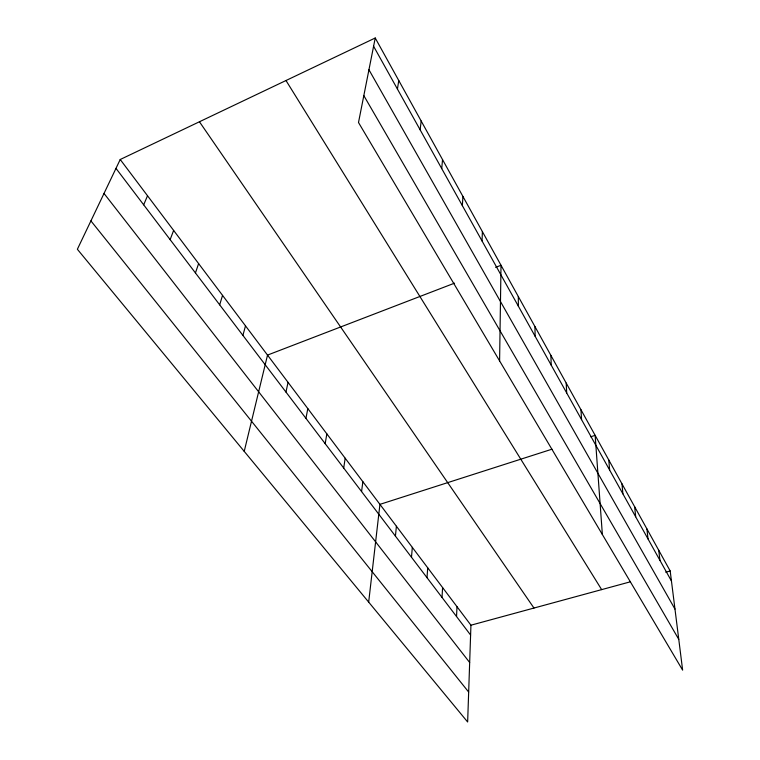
<?xml version="1.0" encoding="UTF-8"?>
<svg xmlns="http://www.w3.org/2000/svg" width="760" height="760" viewBox="0 0 760 760"><rect width="100%" height="100%" fill="white"/><g stroke="black" fill="none" stroke-linecap="round" stroke-linejoin="round"><path stroke-width="1.14" d="M499.595 360.905L501.011 265.278L495.606 267.358M120.222 159.505L470.934 625.204L467.647 722L77.368 249.261L120.222 159.505L375.231 38L670.187 570.969L682.632 670.139L358.501 122.512L375.231 38M482.049 240.986L482.391 231.629M456.541 616.54L456.988 606.689M442.026 597.427L442.586 587.565M462.355 205.637L462.916 196.431M427.015 577.676L427.709 567.806M411.492 557.251L412.319 547.371M441.74 168.615L442.529 159.6M395.428 536.114L396.406 526.233M368.676 602.11L379.933 504.364L551.969 449.198M420.128 129.808L421.173 121.011M361.56 491.549L362.872 481.707M343.7 468.046L345.183 458.223M397.433 89.081L398.762 80.522M325.175 443.659L326.847 433.874M305.938 418.351L307.819 408.604M285.959 392.055L288.049 382.365M244.226 451.364L267.52 355.091L454.518 283.166M242.905 335.407L245.499 325.859M219.678 304.836L222.547 295.383M195.443 272.945L198.616 263.606M170.136 239.637L173.631 230.432M143.678 204.82L147.525 195.766M590.71 436.781L595.137 435.356L602.366 534.527M470.934 625.204L629.907 581.932M665.712 572.185L670.187 570.969M90.915 220.894L468.663 692.047M104.015 193.439L469.67 662.501M115.986 168.378L470.601 635.037M199.443 121.761L533.966 608.038M285.998 80.522L601.654 589.617M363.822 95.618L678.765 639.35M368.942 69.758L674.966 609.073M373.597 46.274L671.441 581.001M658.749 550.306L659.936 560.339M646.922 528.922L648.024 538.954M634.667 506.778L635.683 516.809M621.965 483.835L622.896 493.848M608.798 460.047L609.634 470.031M580.953 409.726L581.561 419.634M566.209 383.097L566.694 392.948M550.886 355.404L551.228 365.19M534.936 326.581L535.135 336.291M518.329 296.562L518.358 306.175"/></g></svg>
